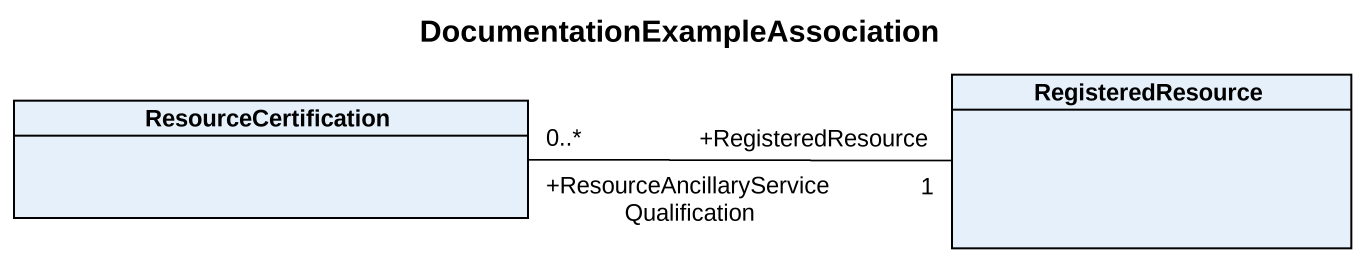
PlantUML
@startuml
title DocumentationExampleAssociation
hide circle
hide empty members
class RegisteredResource
class ResourceCertification
RegisteredResource "+RegisteredResource\n1" -left- "+ResourceAncillaryServiceQualification\n0..*" ResourceCertification
@enduml
